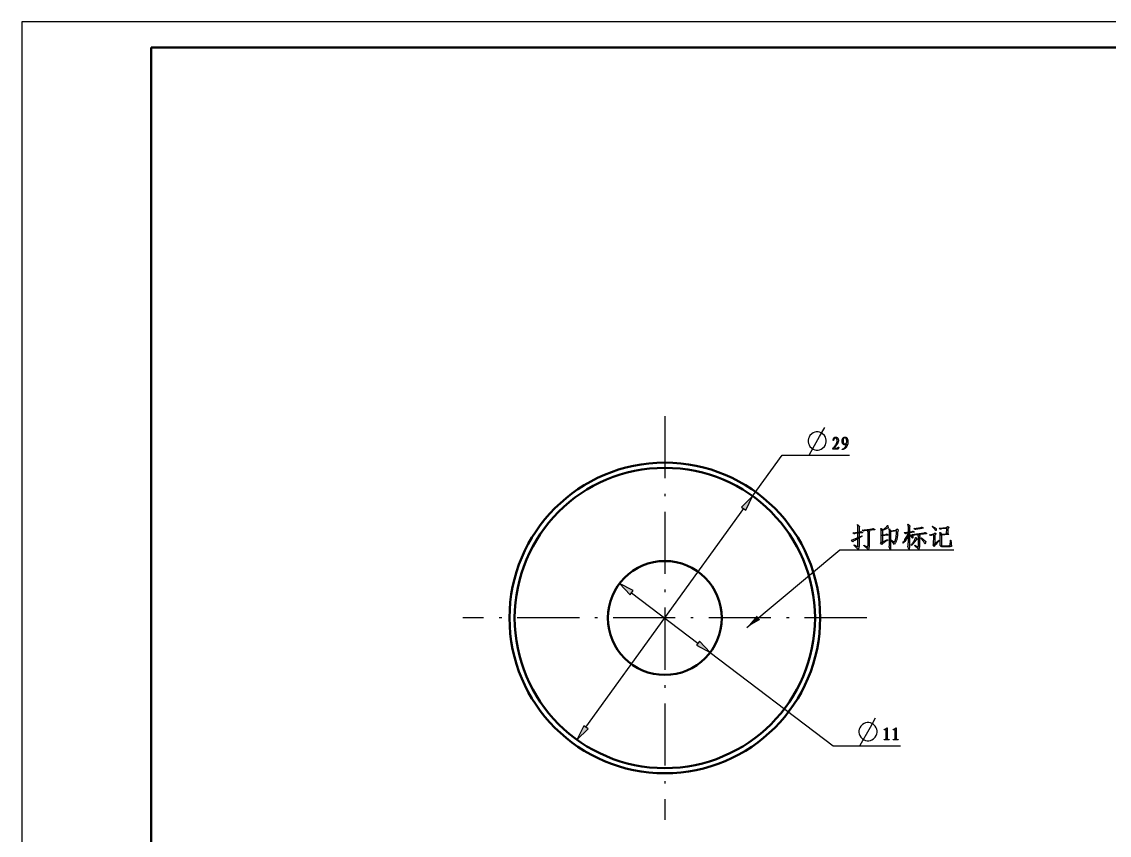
# Model space of a CAD drawing. Extents: x 0 to 420, y 0 to 297.
# Drawn here: x 0 to 210, y 139.9 to 297 of the extents above; entities that cross this region are included whole.
import ezdxf

# ---------------------------------------------------------------- set-up
doc = ezdxf.new("R2010")
doc.units = 0
doc.linetypes.add('DASHDOT', pattern=[18.5, 12, -3, 0.5, -3])
doc.linetypes.add('DASHED', pattern=[15, 12, -3])

msp = doc.modelspace()

# ---------------------------------------------------------------- linework, layer by layer
at = {"color": 7, "lineweight": 25}
for p, q in [((420, 297), (0, 297)), ((0, 297), (0, 0))]:
    msp.add_line(p, q, dxfattribs=at)
at = {"color": 7, "lineweight": 50}
for p, q in [((415, 292), (25, 292)), ((25, 292), (25, 5))]:
    msp.add_line(p, q, dxfattribs=at)
at = {"color": 14, "linetype": 'DASHDOT', "lineweight": 25}
for p, q in [((124.18, 220.84), (124.18, 142.84)), ((163.18, 181.84), (85.18, 181.84))]:
    msp.add_line(p, q, dxfattribs=at)
at = {"color": 5, "lineweight": 25, "ltscale": 0.244061}
msp.add_line((141.14, 205.36), (146.85, 213.28), dxfattribs=at)
at = {"color": 5, "lineweight": 25, "ltscale": 0.325}
for p, q in [((146.85, 213.28), (159.85, 213.28)), ((156.66, 157.14), (169.66, 157.14))]:
    msp.add_line(p, q, dxfattribs=at)
at = {"color": 5, "lineweight": 25}
for p, q in [((108.94, 160.72), (139.41, 202.97)), ((132.94, 175.18), (156.66, 157.14))]:
    msp.add_line(p, q, dxfattribs=at)
at = {"color": 5, "lineweight": 25, "ltscale": 0.402279}
msp.add_line((117.77, 186.71), (130.58, 176.97), dxfattribs=at)
at = {"color": 5, "lineweight": 25}
for points in [[(152.09, 213.41), (154.07, 216.91), (155.06, 218.66)], [(161.9, 157.27), (163.88, 160.77), (164.87, 162.52)]]:
    msp.add_lwpolyline(points, dxfattribs=at)
for points in [[(153.78, 217.78), (153.43, 217.78), (153.14, 217.72), (152.84, 217.61), (152.55, 217.43), (152.2, 217.08), (152.03, 216.79), (151.91, 216.5), (151.85, 216.21), (151.85, 215.86), (151.91, 215.56), (152.03, 215.27), (152.2, 214.98), (152.55, 214.63), (152.84, 214.46), (153.14, 214.34), (153.43, 214.28), (153.78, 214.28), (154.07, 214.34), (154.36, 214.46), (154.65, 214.63), (155, 214.98), (155.18, 215.27), (155.29, 215.56), (155.35, 215.86), (155.35, 216.21), (155.29, 216.5), (155.18, 216.79), (155, 217.08), (154.65, 217.43), (154.36, 217.61), (154.07, 217.72)], [(156.93, 214.65), (157.46, 214.65), (157.49, 214.66), (157.51, 214.67), (157.54, 214.68), (157.57, 214.69), (157.59, 214.71), (157.61, 214.73), (157.64, 214.76), (157.66, 214.78), (157.68, 214.81), (157.71, 214.84), (157.79, 214.84), (157.65, 214.43), (156.63, 214.43), (156.63, 214.51), (156.74, 214.67), (156.84, 214.81), (156.93, 214.94), (157.01, 215.06), (157.09, 215.17), (157.15, 215.27), (157.21, 215.36), (157.26, 215.43), (157.29, 215.5), (157.32, 215.55), (157.35, 215.6), (157.37, 215.65), (157.39, 215.7), (157.4, 215.75), (157.42, 215.8), (157.43, 215.85), (157.44, 215.89), (157.44, 215.94), (157.45, 215.99), (157.45, 216.04), (157.45, 216.09), (157.44, 216.13), (157.44, 216.17), (157.44, 216.22), (157.43, 216.26), (157.42, 216.29), (157.41, 216.33), (157.4, 216.36), (157.39, 216.4), (157.38, 216.43), (157.36, 216.46), (157.35, 216.48), (157.33, 216.5), (157.31, 216.52), (157.28, 216.54), (157.26, 216.55), (157.23, 216.56), (157.2, 216.57), (157.17, 216.58), (157.13, 216.58), (157.1, 216.58), (157.07, 216.57), (157.03, 216.57), (157.01, 216.56), (156.98, 216.54), (156.95, 216.53), (156.93, 216.51), (156.91, 216.49), (156.89, 216.47), (156.87, 216.44), (156.86, 216.41), (156.84, 216.39), (156.83, 216.36), (156.82, 216.33), (156.8, 216.29), (156.79, 216.26), (156.78, 216.23), (156.78, 216.2), (156.77, 216.16), (156.76, 216.13), (156.68, 216.13), (156.69, 216.2), (156.7, 216.27), (156.71, 216.33), (156.72, 216.39), (156.74, 216.44), (156.75, 216.49), (156.77, 216.53), (156.79, 216.57), (156.81, 216.6), (156.83, 216.63), (156.85, 216.65), (156.88, 216.67), (156.9, 216.69), (156.92, 216.7), (156.95, 216.72), (156.97, 216.73), (156.99, 216.74), (157.02, 216.75), (157.04, 216.76), (157.07, 216.76), (157.1, 216.77), (157.12, 216.77), (157.15, 216.77), (157.17, 216.77), (157.2, 216.77), (157.22, 216.77), (157.25, 216.77), (157.27, 216.77), (157.3, 216.77), (157.32, 216.76), (157.35, 216.76), (157.37, 216.75), (157.4, 216.74), (157.42, 216.72), (157.45, 216.71), (157.47, 216.69), (157.5, 216.66), (157.52, 216.64), (157.55, 216.61), (157.57, 216.58), (157.59, 216.54), (157.61, 216.51), (157.63, 216.47), (157.65, 216.43), (157.66, 216.38), (157.67, 216.33), (157.68, 216.28), (157.69, 216.23), (157.69, 216.17), (157.69, 216.11), (157.69, 216.05), (157.69, 215.99), (157.68, 215.93), (157.66, 215.87), (157.64, 215.81), (157.62, 215.74), (157.6, 215.68), (157.57, 215.61), (157.54, 215.55), (157.5, 215.48), (157.46, 215.42), (157.42, 215.35), (157.37, 215.27), (157.32, 215.19), (157.26, 215.11), (157.2, 215.03), (157.14, 214.94), (157.07, 214.85), (157, 214.75)], [(159.54, 215.86), (159.54, 215.79), (159.53, 215.71), (159.53, 215.64), (159.52, 215.56), (159.5, 215.49), (159.49, 215.42), (159.47, 215.34), (159.45, 215.27), (159.42, 215.2), (159.39, 215.13), (159.37, 215.06), (159.33, 214.99), (159.3, 214.93), (159.26, 214.87), (159.23, 214.82), (159.19, 214.77), (159.15, 214.72), (159.1, 214.67), (159.06, 214.63), (159.01, 214.6), (158.96, 214.56), (158.91, 214.53), (158.86, 214.5), (158.81, 214.48), (158.75, 214.45), (158.69, 214.43), (158.63, 214.41), (158.57, 214.4), (158.51, 214.39), (158.44, 214.38), (158.44, 214.46), (158.5, 214.47), (158.56, 214.49), (158.61, 214.51), (158.66, 214.53), (158.71, 214.56), (158.76, 214.59), (158.8, 214.62), (158.84, 214.65), (158.88, 214.69), (158.92, 214.73), (158.95, 214.77), (158.98, 214.81), (159.01, 214.85), (159.04, 214.89), (159.06, 214.93), (159.09, 214.97), (159.11, 215.02), (159.13, 215.06), (159.15, 215.1), (159.16, 215.15), (159.18, 215.19), (159.19, 215.24), (159.2, 215.27), (159.22, 215.31), (159.23, 215.35), (159.24, 215.38), (159.24, 215.41), (159.25, 215.44), (159.26, 215.46), (159.27, 215.48), (159.24, 215.47), (159.22, 215.45), (159.19, 215.44), (159.17, 215.42), (159.15, 215.41), (159.13, 215.4), (159.11, 215.38), (159.09, 215.37), (159.07, 215.36), (159.05, 215.35), (159.03, 215.34), (159.01, 215.33), (158.99, 215.32), (158.97, 215.32), (158.95, 215.31), (158.92, 215.31), (158.9, 215.3), (158.87, 215.3), (158.84, 215.3), (158.81, 215.31), (158.78, 215.31), (158.75, 215.32), (158.72, 215.33), (158.69, 215.35), (158.66, 215.37), (158.63, 215.39), (158.6, 215.42), (158.58, 215.45), (158.55, 215.49), (158.53, 215.53), (158.5, 215.57), (158.48, 215.61), (158.46, 215.66), (158.45, 215.71), (158.43, 215.76), (158.42, 215.81), (158.41, 215.86), (158.41, 215.92), (158.4, 215.98), (158.4, 216.04), (158.41, 216.1), (158.41, 216.16), (158.42, 216.21), (158.43, 216.27), (158.44, 216.32), (158.46, 216.37), (158.48, 216.42), (158.5, 216.46), (158.53, 216.5), (158.55, 216.54), (158.58, 216.58), (158.61, 216.62), (158.64, 216.65), (158.67, 216.67), (158.7, 216.7), (158.73, 216.72), (158.75, 216.73), (158.78, 216.75), (158.81, 216.76), (158.83, 216.76), (158.86, 216.77), (158.89, 216.77), (158.91, 216.77), (158.94, 216.77), (158.97, 216.77), (159, 216.77), (159.02, 216.77), (159.05, 216.77), (159.08, 216.77), (159.11, 216.76), (159.14, 216.76), (159.17, 216.75), (159.19, 216.73), (159.22, 216.71), (159.25, 216.68), (159.28, 216.65), (159.31, 216.62), (159.34, 216.58), (159.37, 216.54), (159.39, 216.49), (159.42, 216.44), (159.45, 216.38), (159.47, 216.33), (159.49, 216.27), (159.5, 216.21), (159.52, 216.14), (159.53, 216.08), (159.53, 216.01), (159.54, 215.93)], [(159.21, 216.43), (159.19, 216.48), (159.17, 216.52), (159.14, 216.55), (159.11, 216.58), (159.08, 216.61), (159.04, 216.63), (159.01, 216.64), (158.97, 216.65), (158.92, 216.65), (158.88, 216.65), (158.83, 216.64), (158.79, 216.62), (158.75, 216.59), (158.72, 216.55), (158.69, 216.5), (158.67, 216.44), (158.65, 216.38), (158.64, 216.3), (158.63, 216.22), (158.63, 216.12), (158.63, 216.02), (158.63, 215.94), (158.64, 215.86), (158.64, 215.79), (158.65, 215.72), (158.67, 215.67), (158.68, 215.62), (158.7, 215.58), (158.72, 215.55), (158.74, 215.53), (158.76, 215.52), (158.79, 215.5), (158.81, 215.49), (158.83, 215.48), (158.85, 215.47), (158.88, 215.47), (158.9, 215.46), (158.92, 215.46), (158.95, 215.46), (158.97, 215.46), (158.99, 215.47), (159.02, 215.47), (159.04, 215.48), (159.06, 215.49), (159.08, 215.49), (159.1, 215.5), (159.12, 215.51), (159.14, 215.52), (159.16, 215.53), (159.18, 215.54), (159.19, 215.55), (159.21, 215.56), (159.22, 215.58), (159.24, 215.59), (159.25, 215.6), (159.26, 215.62), (159.27, 215.63), (159.27, 215.65), (159.28, 215.67), (159.29, 215.68), (159.29, 215.7), (159.29, 215.72), (159.3, 215.75), (159.3, 215.77), (159.3, 215.8), (159.3, 215.83), (159.3, 215.87), (159.31, 215.9), (159.31, 215.94), (159.31, 215.98), (159.31, 216.03), (159.3, 216.07), (159.3, 216.11), (159.29, 216.16), (159.28, 216.2), (159.27, 216.25), (159.26, 216.29), (159.24, 216.34), (159.23, 216.39)], [(139.84, 202.66), (141.14, 205.36), (138.99, 203.27)], [(118.09, 187.13), (115.42, 188.5), (117.46, 186.3)], [(130.27, 176.56), (132.94, 175.18), (130.9, 177.39)], [(108.52, 161.02), (107.22, 158.32), (109.37, 160.41)], [(163.59, 161.64), (163.24, 161.64), (162.95, 161.58), (162.65, 161.47), (162.36, 161.29), (162.01, 160.94), (161.84, 160.65), (161.72, 160.36), (161.66, 160.07), (161.66, 159.72), (161.72, 159.43), (161.84, 159.13), (162.01, 158.84), (162.36, 158.49), (162.65, 158.32), (162.95, 158.2), (163.24, 158.14), (163.59, 158.14), (163.88, 158.2), (164.17, 158.32), (164.46, 158.49), (164.81, 158.84), (164.99, 159.13), (165.1, 159.43), (165.16, 159.72), (165.16, 160.07), (165.1, 160.36), (164.99, 160.65), (164.81, 160.94), (164.46, 161.29), (164.17, 161.47), (163.88, 161.58)], [(166.93, 160.07), (166.93, 160.11), (166.92, 160.14), (166.92, 160.17), (166.91, 160.2), (166.89, 160.22), (166.88, 160.24), (166.86, 160.25), (166.84, 160.26), (166.82, 160.27), (166.8, 160.27), (166.77, 160.27), (166.74, 160.26), (166.72, 160.26), (166.69, 160.26), (166.66, 160.25), (166.63, 160.25), (166.61, 160.24), (166.58, 160.24), (166.55, 160.23), (166.52, 160.22), (166.52, 160.3), (166.58, 160.33), (166.65, 160.36), (166.71, 160.38), (166.77, 160.42), (166.84, 160.45), (166.9, 160.48), (166.96, 160.52), (167.02, 160.56), (167.07, 160.6), (167.13, 160.64), (167.13, 158.54), (167.14, 158.51), (167.16, 158.48), (167.18, 158.46), (167.2, 158.43), (167.24, 158.42), (167.28, 158.4), (167.32, 158.39), (167.38, 158.38), (167.44, 158.38), (167.5, 158.37), (167.5, 158.29), (166.54, 158.29), (166.54, 158.37), (166.61, 158.38), (166.67, 158.38), (166.73, 158.39), (166.78, 158.4), (166.82, 158.41), (166.85, 158.42), (166.88, 158.44), (166.9, 158.46), (166.92, 158.49), (166.93, 158.51)], [(168.68, 160.07), (168.68, 160.11), (168.67, 160.14), (168.67, 160.17), (168.66, 160.2), (168.64, 160.22), (168.63, 160.24), (168.61, 160.25), (168.59, 160.26), (168.57, 160.27), (168.55, 160.27), (168.52, 160.27), (168.49, 160.26), (168.47, 160.26), (168.44, 160.26), (168.41, 160.25), (168.38, 160.25), (168.36, 160.24), (168.33, 160.24), (168.3, 160.23), (168.27, 160.22), (168.27, 160.3), (168.33, 160.33), (168.4, 160.36), (168.46, 160.38), (168.52, 160.42), (168.59, 160.45), (168.65, 160.48), (168.71, 160.52), (168.77, 160.56), (168.82, 160.6), (168.88, 160.64), (168.88, 158.54), (168.89, 158.51), (168.91, 158.48), (168.93, 158.46), (168.95, 158.43), (168.99, 158.42), (169.03, 158.4), (169.07, 158.39), (169.13, 158.38), (169.19, 158.38), (169.25, 158.37), (169.25, 158.29), (168.29, 158.29), (168.29, 158.37), (168.36, 158.38), (168.42, 158.38), (168.48, 158.39), (168.53, 158.4), (168.57, 158.41), (168.6, 158.42), (168.63, 158.44), (168.65, 158.46), (168.67, 158.49), (168.68, 158.51)]]:
    msp.add_lwpolyline(points, close=True, dxfattribs=at)
at = {"color": 142, "lineweight": 25}
for points in [[(161.69, 199.33), (161.69, 199.27), (161.69, 199.15), (161.68, 198.96), (161.68, 198.69), (161.68, 198.36), (161.68, 197.95), (161.68, 197.48), (161.68, 196.93), (161.68, 196.31), (161.68, 195.62), (161.67, 195.57), (161.66, 195.51), (161.65, 195.46), (161.64, 195.4), (161.63, 195.35), (161.61, 195.3), (161.6, 195.25), (161.58, 195.21), (161.56, 195.16), (161.54, 195.12), (161.48, 195.12), (160.72, 195.84), (160.76, 195.94), (161.43, 195.57), (161.43, 195.58), (161.44, 195.6), (161.45, 195.62), (161.45, 195.64), (161.46, 195.66), (161.46, 195.69), (161.46, 195.73), (161.46, 195.76), (161.46, 195.8), (161.46, 195.84), (161.46, 199.32), (161.46, 199.37), (161.46, 199.42), (161.46, 199.47), (161.45, 199.52), (161.44, 199.58), (161.43, 199.63), (161.42, 199.68), (161.4, 199.74), (161.39, 199.79), (161.37, 199.84), (161.41, 199.9), (161.78, 199.49), (161.76, 199.48), (161.75, 199.46), (161.74, 199.44), (161.73, 199.43), (161.72, 199.41), (161.71, 199.39), (161.7, 199.38), (161.7, 199.36), (161.69, 199.34)], [(167.11, 199.18), (167.02, 199.13), (166.92, 199.07), (166.83, 199.02), (166.73, 198.97), (166.64, 198.93), (166.54, 198.88), (166.44, 198.84), (166.35, 198.79), (166.25, 198.75), (166.15, 198.71), (166.11, 198.79), (166.22, 198.85), (166.31, 198.91), (166.4, 198.96), (166.48, 199.02), (166.56, 199.07), (166.62, 199.11), (166.68, 199.16), (166.74, 199.2), (166.79, 199.24), (166.83, 199.28), (166.86, 199.31), (166.9, 199.35), (166.93, 199.39), (166.97, 199.42), (167, 199.46), (167.03, 199.5), (167.06, 199.54), (167.09, 199.58), (167.12, 199.63), (167.15, 199.67), (167.23, 199.67), (167.3, 199.2)], [(171.19, 195.94), (171.2, 195.98), (171.2, 196.05), (171.2, 196.15), (171.2, 196.29), (171.21, 196.45), (171.21, 196.64), (171.21, 196.87), (171.21, 197.12), (171.21, 197.4), (171.21, 197.71), (171.21, 198.03), (171.21, 198.31), (171.21, 198.56), (171.21, 198.79), (171.21, 198.98), (171.21, 199.14), (171.21, 199.27), (171.21, 199.37), (171.21, 199.44), (171.21, 199.48), (171.21, 199.51), (171.21, 199.54), (171.2, 199.58), (171.2, 199.61), (171.19, 199.66), (171.18, 199.7), (171.16, 199.75), (171.15, 199.8), (171.13, 199.86), (171.11, 199.92), (171.19, 199.96), (171.54, 199.59), (171.52, 199.57), (171.51, 199.55), (171.49, 199.53), (171.48, 199.51), (171.47, 199.49), (171.46, 199.48), (171.45, 199.46), (171.44, 199.44), (171.44, 199.42), (171.44, 199.4), (171.43, 199.37), (171.43, 199.3), (171.43, 199.21), (171.43, 199.07), (171.43, 198.91), (171.43, 198.72), (171.43, 198.49), (171.43, 198.23), (171.43, 197.93), (171.43, 197.61), (171.43, 197.28), (171.43, 196.99), (171.43, 196.73), (171.43, 196.5), (171.43, 196.3), (171.43, 196.14), (171.43, 196.01), (171.43, 195.91), (171.43, 195.84), (171.43, 195.81), (171.43, 195.79), (171.42, 195.75), (171.42, 195.71), (171.42, 195.66), (171.41, 195.59), (171.4, 195.52), (171.4, 195.43), (171.39, 195.34), (171.38, 195.23), (171.37, 195.12), (171.29, 195.12), (171.09, 195.66), (171.11, 195.69), (171.12, 195.72), (171.14, 195.75), (171.15, 195.77), (171.16, 195.8), (171.17, 195.83), (171.17, 195.86), (171.18, 195.88), (171.19, 195.91)], [(175.9, 199.55), (176.02, 199.47), (176.14, 199.4), (176.24, 199.34), (176.33, 199.28), (176.4, 199.23), (176.46, 199.19), (176.51, 199.15), (176.55, 199.13), (176.57, 199.11), (176.58, 199.09), (176.59, 199.08), (176.59, 199.06), (176.59, 199.04), (176.59, 199.01), (176.59, 198.98), (176.58, 198.95), (176.58, 198.9), (176.58, 198.86), (176.57, 198.81), (176.56, 198.75), (176.46, 198.73), (176.42, 198.81), (176.37, 198.89), (176.32, 198.96), (176.26, 199.04), (176.2, 199.12), (176.13, 199.19), (176.06, 199.27), (175.98, 199.34), (175.9, 199.42), (175.82, 199.49)], [(177.64, 199.04), (177.62, 199.04), (177.6, 199.03), (177.57, 199.03), (177.55, 199.02), (177.52, 199.02), (177.5, 199.01), (177.47, 199.01), (177.44, 199), (177.41, 198.99), (177.38, 198.98), (177.13, 199.18), (178.48, 199.32), (178.51, 199.32), (178.54, 199.33), (178.57, 199.34), (178.6, 199.36), (178.64, 199.38), (178.67, 199.4), (178.7, 199.43), (178.74, 199.46), (178.77, 199.49), (178.81, 199.53), (179.06, 199.3), (179.03, 199.27), (178.99, 199.25), (178.96, 199.23), (178.94, 199.21), (178.92, 199.19), (178.9, 199.18), (178.88, 199.16), (178.88, 199.15), (178.87, 199.13), (178.87, 199.12), (178.87, 199.1), (178.86, 199.06), (178.86, 199), (178.86, 198.93), (178.85, 198.83), (178.85, 198.72), (178.84, 198.59), (178.83, 198.44), (178.82, 198.27), (178.81, 198.09), (178.59, 198.09), (178.65, 199.14)], [(162.3, 197.62), (161.98, 197.44), (161.69, 197.29), (161.43, 197.14), (161.2, 197.02), (161.01, 196.9), (160.84, 196.81), (160.71, 196.72), (160.61, 196.65), (160.54, 196.6), (160.51, 196.56), (160.25, 196.84), (162.29, 197.71)], [(160.47, 198.26), (160.74, 198.29), (160.98, 198.32), (161.19, 198.34), (161.37, 198.36), (161.53, 198.38), (161.66, 198.4), (161.76, 198.41), (161.84, 198.42), (161.88, 198.43), (161.9, 198.44), (161.91, 198.44), (161.92, 198.45), (161.93, 198.45), (161.94, 198.46), (161.96, 198.47), (161.98, 198.48), (162, 198.48), (162.02, 198.49), (162.04, 198.5), (162.07, 198.52), (162.32, 198.36), (162.34, 198.3), (160.96, 198.14), (160.94, 198.14), (160.92, 198.14), (160.9, 198.14), (160.88, 198.13), (160.86, 198.12), (160.84, 198.12), (160.81, 198.11), (160.78, 198.09), (160.75, 198.08), (160.72, 198.07)], [(162.29, 198.81), (162.65, 198.85), (162.98, 198.89), (163.27, 198.92), (163.53, 198.95), (163.74, 198.97), (163.92, 198.99), (164.06, 199.01), (164.16, 199.02), (164.22, 199.03), (164.25, 199.03), (164.26, 199.04), (164.26, 199.04), (164.28, 199.05), (164.29, 199.06), (164.31, 199.06), (164.33, 199.08), (164.35, 199.09), (164.38, 199.11), (164.4, 199.12), (164.43, 199.14), (164.71, 198.95), (164.73, 198.89), (162.75, 198.69), (162.74, 198.69), (162.73, 198.69), (162.71, 198.68), (162.69, 198.68), (162.67, 198.67), (162.65, 198.66), (162.62, 198.65), (162.6, 198.64), (162.57, 198.63), (162.54, 198.61)], [(163.32, 198.81), (163.38, 198.87), (163.71, 198.52), (163.7, 198.5), (163.69, 198.48), (163.68, 198.46), (163.67, 198.44), (163.66, 198.43), (163.66, 198.41), (163.65, 198.4), (163.65, 198.38), (163.65, 198.37), (163.64, 198.36), (163.64, 198.32), (163.64, 198.24), (163.64, 198.1), (163.64, 197.91), (163.64, 197.67), (163.63, 197.38), (163.63, 197.04), (163.63, 196.65), (163.63, 196.21), (163.63, 195.72), (163.63, 195.65), (163.62, 195.58), (163.61, 195.51), (163.6, 195.44), (163.59, 195.37), (163.58, 195.31), (163.57, 195.24), (163.55, 195.18), (163.53, 195.12), (163.52, 195.06), (163.46, 195.06), (162.6, 195.84), (162.64, 195.92), (163.38, 195.51), (163.38, 195.54), (163.39, 195.57), (163.39, 195.6), (163.39, 195.63), (163.4, 195.65), (163.4, 195.68), (163.41, 195.71), (163.41, 195.73), (163.41, 195.76), (163.42, 195.78), (163.42, 198.4), (163.42, 198.43), (163.41, 198.47), (163.41, 198.51), (163.4, 198.55), (163.39, 198.59), (163.38, 198.63), (163.37, 198.67), (163.36, 198.72), (163.34, 198.76)], [(165.98, 196.27), (165.98, 198.63), (165.98, 198.66), (165.97, 198.7), (165.97, 198.73), (165.96, 198.78), (165.95, 198.82), (165.94, 198.87), (165.93, 198.93), (165.91, 198.99), (165.9, 199.05), (165.88, 199.12), (165.96, 199.14), (166.21, 198.83), (166.21, 196.33)], [(166.99, 198.07), (167.3, 197.91), (167.3, 197.83), (166.05, 197.68), (166.05, 197.85), (166.8, 197.95), (166.82, 197.95), (166.84, 197.96), (166.86, 197.97), (166.88, 197.98), (166.89, 197.99), (166.91, 198), (166.93, 198.01), (166.95, 198.03), (166.97, 198.05)], [(167.7, 195.08), (167.48, 195.55), (167.5, 195.6), (167.52, 195.65), (167.53, 195.7), (167.54, 195.74), (167.55, 195.78), (167.56, 195.82), (167.57, 195.85), (167.57, 195.88), (167.58, 195.91), (167.58, 195.94), (167.58, 195.97), (167.58, 196.03), (167.58, 196.1), (167.58, 196.2), (167.58, 196.32), (167.58, 196.46), (167.58, 196.62), (167.58, 196.81), (167.58, 197.01), (167.58, 197.24), (167.58, 197.46), (167.58, 197.67), (167.58, 197.85), (167.58, 198.01), (167.58, 198.15), (167.58, 198.27), (167.58, 198.37), (167.58, 198.45), (167.58, 198.51), (167.58, 198.54), (167.58, 198.57), (167.57, 198.61), (167.57, 198.64), (167.56, 198.69), (167.55, 198.73), (167.54, 198.79), (167.53, 198.84), (167.52, 198.9), (167.5, 198.97), (167.48, 199.04), (167.56, 199.06), (167.79, 198.67), (167.79, 195.82), (167.75, 195.08)], [(168.52, 196.05), (167.91, 196.84), (167.97, 196.89), (168.5, 196.46), (168.53, 196.53), (168.57, 196.6), (168.6, 196.67), (168.64, 196.74), (168.67, 196.81), (168.7, 196.89), (168.72, 196.97), (168.75, 197.06), (168.77, 197.15), (168.79, 197.24), (168.81, 197.33), (168.83, 197.44), (168.84, 197.56), (168.86, 197.68), (168.87, 197.82), (168.89, 197.97), (168.9, 198.12), (168.91, 198.29), (168.92, 198.47), (168.93, 198.65), (167.7, 198.5), (167.7, 198.69), (168.79, 198.83), (168.81, 198.83), (168.82, 198.84), (168.85, 198.86), (168.87, 198.88), (168.9, 198.9), (168.93, 198.92), (168.96, 198.95), (168.99, 198.98), (169.02, 199.02), (169.06, 199.06), (169.32, 198.81), (169.29, 198.78), (169.27, 198.76), (169.24, 198.73), (169.23, 198.7), (169.21, 198.68), (169.19, 198.66), (169.18, 198.63), (169.17, 198.61), (169.17, 198.59), (169.16, 198.56), (169.16, 198.54), (169.15, 198.51), (169.15, 198.48), (169.14, 198.43), (169.14, 198.39), (169.14, 198.34), (169.13, 198.28), (169.13, 198.22), (169.12, 198.15), (169.12, 198.08), (169.12, 198), (169.11, 197.92), (169.1, 197.83), (169.09, 197.74), (169.08, 197.65), (169.07, 197.56), (169.06, 197.46), (169.04, 197.36), (169.02, 197.26), (169, 197.15), (168.98, 197.04), (168.95, 196.93), (168.92, 196.82), (168.88, 196.71), (168.83, 196.6), (168.78, 196.49), (168.72, 196.38), (168.66, 196.27), (168.59, 196.16)], [(170.23, 196.27), (170.16, 196.37), (170.29, 196.57), (170.43, 196.77), (170.55, 196.97), (170.67, 197.17), (170.78, 197.37), (170.89, 197.56), (170.99, 197.76), (171.08, 197.95), (171.17, 198.15), (171.25, 198.34), (171.35, 197.93), (171.27, 197.78), (171.18, 197.62), (171.09, 197.46), (170.99, 197.3), (170.88, 197.13), (170.77, 196.97), (170.65, 196.8), (170.52, 196.62), (170.38, 196.45)], [(170.9, 198.2), (170.88, 198.2), (170.86, 198.19), (170.84, 198.19), (170.82, 198.18), (170.8, 198.17), (170.78, 198.17), (170.75, 198.16), (170.72, 198.15), (170.69, 198.14), (170.66, 198.12), (170.41, 198.32), (171.88, 198.52), (171.89, 198.52), (171.91, 198.53), (171.93, 198.54), (171.95, 198.55), (171.97, 198.56), (171.99, 198.57), (172.01, 198.58), (172.04, 198.59), (172.06, 198.6), (172.09, 198.61), (172.32, 198.46), (172.34, 198.4)], [(172.07, 197.3), (171.99, 197.27), (171.95, 197.32), (171.9, 197.38), (171.85, 197.44), (171.8, 197.51), (171.74, 197.57), (171.68, 197.63), (171.61, 197.69), (171.55, 197.76), (171.48, 197.82), (171.41, 197.89), (171.45, 197.97), (171.56, 197.91), (171.67, 197.86), (171.77, 197.81), (171.85, 197.77), (171.92, 197.73), (171.98, 197.69), (172.02, 197.66), (172.06, 197.64), (172.08, 197.62), (172.09, 197.6), (172.09, 197.58), (172.1, 197.56), (172.1, 197.54), (172.1, 197.51), (172.09, 197.49), (172.09, 197.45), (172.09, 197.42), (172.08, 197.39), (172.08, 197.35)], [(171.84, 195.86), (171.76, 195.94), (171.86, 196.06), (171.95, 196.17), (172.03, 196.28), (172.1, 196.38), (172.17, 196.48), (172.23, 196.57), (172.29, 196.65), (172.33, 196.73), (172.37, 196.79), (172.4, 196.86), (172.43, 196.91), (172.45, 196.97), (172.48, 197.03), (172.5, 197.08), (172.52, 197.14), (172.54, 197.19), (172.56, 197.25), (172.57, 197.3), (172.59, 197.35), (172.6, 197.4), (172.68, 197.38), (172.85, 197.03), (172.82, 197.01), (172.79, 196.98), (172.77, 196.96), (172.73, 196.92), (172.7, 196.89), (172.67, 196.85), (172.64, 196.8), (172.6, 196.76), (172.57, 196.71), (172.53, 196.65), (172.49, 196.59), (172.44, 196.53), (172.39, 196.46), (172.33, 196.39), (172.26, 196.31), (172.19, 196.23), (172.11, 196.14), (172.03, 196.05), (171.93, 195.96)], [(174.22, 198.26), (174.23, 198.27), (174.25, 198.28), (174.27, 198.29), (174.29, 198.3), (174.31, 198.31), (174.33, 198.32), (174.36, 198.34), (174.38, 198.35), (174.41, 198.36), (174.43, 198.38), (174.69, 198.2), (174.69, 198.12), (172.44, 197.85), (172.41, 197.85), (172.38, 197.85), (172.34, 197.84), (172.32, 197.84), (172.29, 197.83), (172.27, 197.82), (172.24, 197.81), (172.22, 197.8), (172.2, 197.79), (172.19, 197.77), (171.91, 197.99)], [(174.06, 199.26), (174.06, 199.18), (173.82, 199.14), (173.6, 199.11), (173.4, 199.08), (173.23, 199.05), (173.09, 199.03), (172.97, 199.02), (172.87, 199), (172.8, 198.99), (172.75, 198.99), (172.73, 198.98), (172.73, 198.98), (172.71, 198.98), (172.7, 198.98), (172.68, 198.97), (172.67, 198.96), (172.65, 198.96), (172.62, 198.95), (172.6, 198.93), (172.57, 198.92), (172.54, 198.91), (172.29, 199.1), (173.59, 199.3), (173.61, 199.3), (173.63, 199.31), (173.65, 199.32), (173.67, 199.33), (173.69, 199.34), (173.71, 199.35), (173.73, 199.36), (173.76, 199.37), (173.78, 199.38), (173.81, 199.39)], [(173.07, 197.97), (173.12, 198.03), (173.48, 197.71), (173.46, 197.7), (173.45, 197.68), (173.43, 197.66), (173.42, 197.64), (173.41, 197.62), (173.4, 197.6), (173.4, 197.58), (173.39, 197.56), (173.38, 197.54), (173.38, 197.52), (173.38, 197.48), (173.37, 197.42), (173.37, 197.32), (173.37, 197.19), (173.36, 197.04), (173.36, 196.85), (173.36, 196.63), (173.36, 196.38), (173.36, 196.09), (173.36, 195.78), (173.35, 195.7), (173.35, 195.63), (173.34, 195.56), (173.33, 195.49), (173.32, 195.42), (173.3, 195.35), (173.28, 195.29), (173.27, 195.23), (173.25, 195.17), (173.22, 195.12), (173.14, 195.12), (172.4, 195.82), (172.46, 195.88), (173.09, 195.49), (173.09, 195.51), (173.1, 195.52), (173.11, 195.55), (173.11, 195.57), (173.12, 195.6), (173.13, 195.62), (173.13, 195.66), (173.14, 195.69), (173.14, 195.72), (173.14, 195.76), (173.14, 197.48), (173.14, 197.54), (173.14, 197.59), (173.13, 197.65), (173.12, 197.7), (173.12, 197.75), (173.11, 197.8), (173.1, 197.84), (173.09, 197.89), (173.08, 197.93)], [(176.29, 195.9), (176.07, 195.84), (176.15, 197.91), (175.8, 197.83), (175.78, 197.83), (175.77, 197.83), (175.75, 197.82), (175.73, 197.82), (175.7, 197.81), (175.68, 197.8), (175.65, 197.79), (175.63, 197.78), (175.6, 197.77), (175.57, 197.75), (175.31, 197.93), (176.04, 198.07), (176.06, 198.07), (176.08, 198.08), (176.1, 198.09), (176.13, 198.11), (176.16, 198.13), (176.19, 198.15), (176.23, 198.18), (176.27, 198.21), (176.31, 198.24), (176.35, 198.28), (176.56, 198.09), (176.53, 198.06), (176.49, 198.03), (176.46, 198), (176.44, 197.98), (176.41, 197.96), (176.39, 197.94), (176.38, 197.92), (176.37, 197.9), (176.36, 197.89), (176.36, 197.88), (176.35, 197.85), (176.35, 197.79), (176.35, 197.68), (176.34, 197.54), (176.34, 197.36), (176.33, 197.14), (176.32, 196.89), (176.31, 196.6), (176.3, 196.27)], [(178.44, 195.59), (177.83, 195.59), (177.75, 195.59), (177.67, 195.6), (177.6, 195.62), (177.54, 195.64), (177.49, 195.67), (177.45, 195.71), (177.41, 195.76), (177.39, 195.81), (177.37, 195.87), (177.36, 195.94), (177.36, 197.85), (177.36, 197.9), (177.36, 197.95), (177.35, 197.99), (177.35, 198.04), (177.34, 198.09), (177.33, 198.14), (177.32, 198.19), (177.3, 198.24), (177.28, 198.29), (177.27, 198.34), (177.34, 198.34), (177.58, 198.03), (177.58, 196), (177.59, 195.95), (177.6, 195.91), (177.62, 195.88), (177.65, 195.85), (177.68, 195.83), (177.72, 195.81), (177.76, 195.79), (177.8, 195.78), (177.85, 195.78), (177.91, 195.78), (178.44, 195.78), (178.54, 195.78), (178.63, 195.78), (178.73, 195.79), (178.82, 195.79), (178.9, 195.8), (178.98, 195.8), (179.06, 195.81), (179.14, 195.82), (179.21, 195.83), (179.28, 195.84), (179.32, 196.84), (179.41, 196.84), (179.57, 195.64), (179.45, 195.63), (179.34, 195.62), (179.22, 195.61), (179.11, 195.61), (178.99, 195.6), (178.88, 195.6), (178.77, 195.59), (178.66, 195.59), (178.55, 195.59)], [(177.5, 198.03), (178.48, 198.12), (178.5, 198.13), (178.53, 198.13), (178.55, 198.14), (178.58, 198.14), (178.61, 198.15), (178.65, 198.17), (178.68, 198.18), (178.71, 198.2), (178.75, 198.22), (178.79, 198.24), (179, 197.99), (177.5, 197.83)], [(166.11, 196.05), (165.82, 196.33), (167.21, 196.97), (167.27, 196.89), (167.06, 196.77), (166.88, 196.66), (166.71, 196.56), (166.57, 196.46), (166.44, 196.37), (166.34, 196.29), (166.25, 196.22), (166.18, 196.16), (166.14, 196.1)], [(174.38, 196.77), (174.41, 196.74), (174.44, 196.71), (174.46, 196.69), (174.48, 196.67), (174.5, 196.65), (174.51, 196.63), (174.53, 196.62), (174.54, 196.6), (174.55, 196.59), (174.55, 196.58), (174.55, 196.57), (174.55, 196.55), (174.55, 196.53), (174.54, 196.5), (174.54, 196.46), (174.52, 196.42), (174.51, 196.37), (174.49, 196.32), (174.48, 196.26), (174.45, 196.19), (174.38, 196.19), (174.31, 196.31), (174.24, 196.42), (174.17, 196.54), (174.1, 196.65), (174.02, 196.76), (173.94, 196.87), (173.86, 196.98), (173.77, 197.09), (173.69, 197.2), (173.59, 197.3), (173.67, 197.34), (173.78, 197.26), (173.88, 197.18), (173.97, 197.11), (174.06, 197.05), (174.13, 196.98), (174.2, 196.93), (174.26, 196.88), (174.31, 196.84), (174.35, 196.8)], [(176.19, 195.62), (175.96, 195.88), (177.13, 196.84), (177.19, 196.78), (177.02, 196.59), (176.86, 196.42), (176.72, 196.26), (176.6, 196.12), (176.49, 196), (176.4, 195.89), (176.32, 195.8), (176.26, 195.73), (176.22, 195.67)]]:
    msp.add_lwpolyline(points, close=True, dxfattribs=at)
at = {"color": 94, "lineweight": 25}
msp.add_lwpolyline([(140, 180), (158, 195), (180, 195)], dxfattribs=at)
at = {"color": 7, "lineweight": 50}
for radius in [30, 29, 11]:
    msp.add_circle((124.18, 181.84), radius, dxfattribs=at)
at = {"color": 7, "linetype": 'DASHED', "lineweight": 25}
msp.add_circle((124.18, 181.84), 29, dxfattribs=at)
at = {"color": 5, "lineweight": 25}
msp.add_arc((124.18, 181.84), 29, 180, 238.1523, dxfattribs=at)
for points in [[(139.84, 202.66), (141.14, 205.36), (139.84, 202.66), (138.99, 203.27)], [(118.09, 187.13), (115.42, 188.5), (118.09, 187.13), (117.46, 186.3)], [(130.27, 176.56), (132.94, 175.18), (130.27, 176.56), (130.9, 177.39)], [(108.52, 161.02), (107.22, 158.32), (108.52, 161.02), (109.37, 160.41)]]:
    msp.add_solid(points, dxfattribs=at)
at = {"color": 94, "lineweight": 25}
msp.add_solid([(141.94, 182.29), (140, 180), (142.6, 181.49)], dxfattribs=at)

doc.saveas('drawing.dxf')
